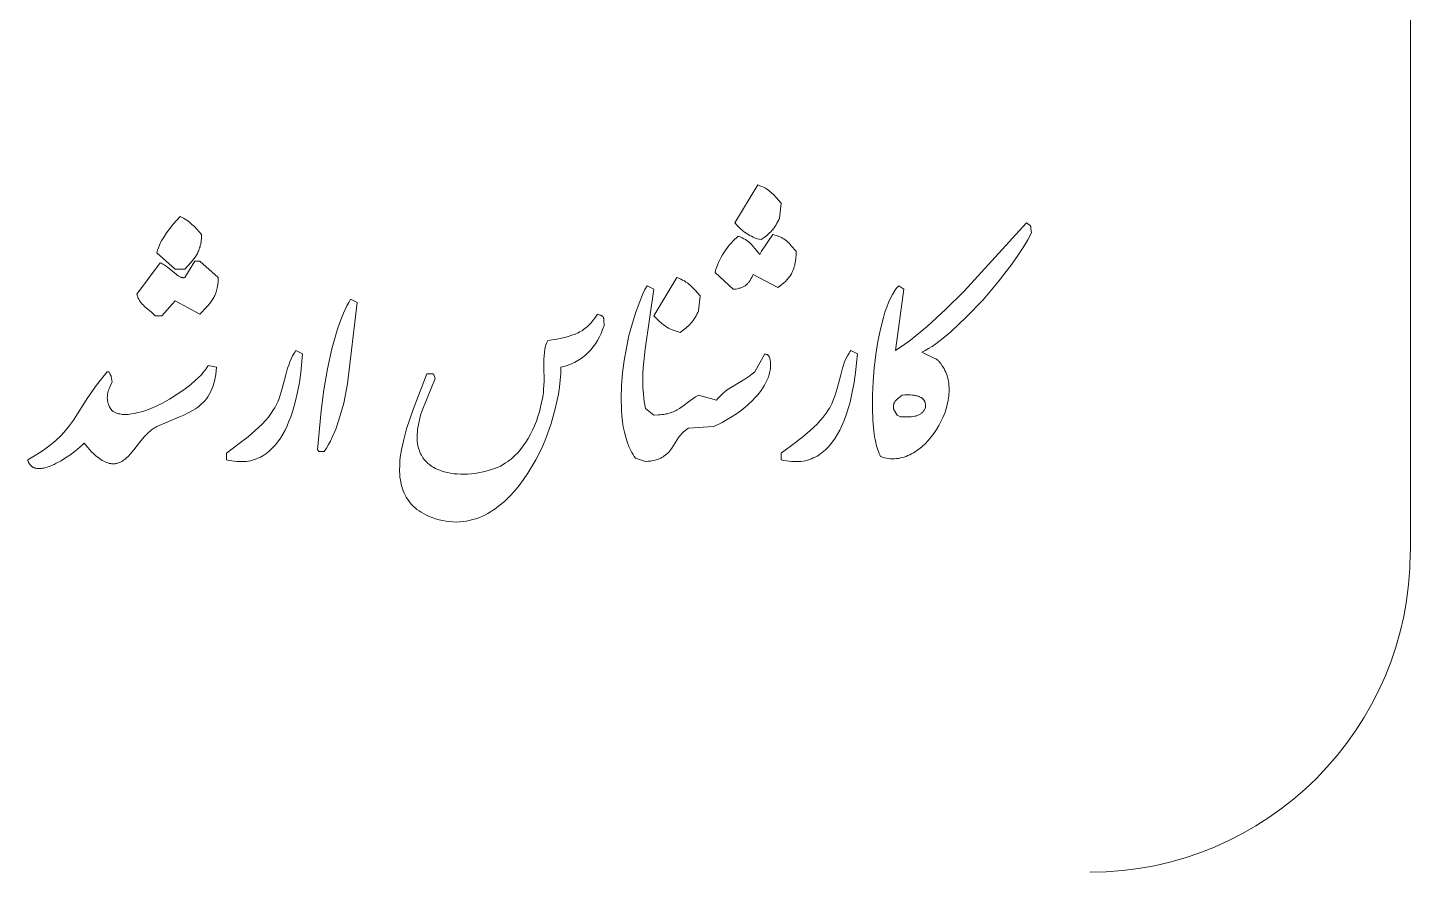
# Model space of a CAD drawing. Header units: metres. Extents: x 236 to 355, y 67 to 475.
# Drawn here: x 295.782 to 296.828, y 195.664 to 196.303 of the extents above; entities that cross this region are included whole.
import ezdxf

# ---------------------------------------------------------------- set-up
doc = ezdxf.new("R2010")
doc.units = ezdxf.units.M
doc.header["$LTSCALE"] = 0.007
doc.header["$MEASUREMENT"] = 0
doc.layers.add('decoration', color=251, linetype='Continuous', lineweight=18)
doc.layers.add('H', color=7, linetype='Continuous')

msp = doc.modelspace()

# ---------------------------------------------------------------- linework, layer by layer
at = {"layer": 'decoration', "lineweight": 5, "ltscale": 0.5}
msp.add_line((296.8285, 196.797), (296.8285, 195.9066), dxfattribs=at)
msp.add_arc((296.5859, 195.9066), 0.2425, 270, 0, dxfattribs=at)
at = {"layer": 'H', "lineweight": 5}
for points in [[(296.3347, 196.1844), (296.3363, 196.1838), (296.3378, 196.1832), (296.3391, 196.1826), (296.3404, 196.1819), (296.3416, 196.1811), (296.3427, 196.1803), (296.3438, 196.1795), (296.3448, 196.1786), (296.3467, 196.1768), (296.3485, 196.1748), (296.3523, 196.1706), (296.351, 196.1593), (296.3505, 196.158), (296.3499, 196.1567), (296.3492, 196.1554), (296.3486, 196.1542), (296.3478, 196.1531), (296.3471, 196.152), (296.3463, 196.1509), (296.3454, 196.1499), (296.3445, 196.1489), (296.3436, 196.148), (296.3426, 196.1471), (296.3416, 196.1462), (296.3395, 196.1446), (296.3373, 196.143), (296.3357, 196.1433), (296.3341, 196.1437), (296.3326, 196.1442), (296.3312, 196.1448), (296.3298, 196.1455), (296.3284, 196.1462), (296.3271, 196.147), (296.3258, 196.1478), (296.3246, 196.1487), (296.3234, 196.1496), (296.3211, 196.1516), (296.3191, 196.1536), (296.3172, 196.1556)], [(295.8975, 196.1606), (295.9002, 196.1591), (295.9014, 196.1584), (295.9025, 196.1577), (295.9036, 196.1569), (295.9046, 196.1561), (295.9065, 196.1545), (295.9083, 196.1528), (295.9101, 196.151), (295.9138, 196.1468), (295.9136, 196.1442), (295.9134, 196.1418), (295.9131, 196.1396), (295.9128, 196.1386), (295.9126, 196.1376), (295.9123, 196.1367), (295.912, 196.1358), (295.9117, 196.135), (295.9114, 196.1342), (295.911, 196.1334), (295.9106, 196.1326), (295.9098, 196.1312), (295.9089, 196.1298), (295.9079, 196.1285), (295.9058, 196.1259), (295.9012, 196.1205), (295.8937, 196.1205), (295.8799, 196.133), (295.8805, 196.1349), (295.8811, 196.1368), (295.8819, 196.1388), (295.8828, 196.1407), (295.8838, 196.1425), (295.8849, 196.1444), (295.8872, 196.148), (295.8897, 196.1515), (295.8923, 196.1548)], [(296.5379, 196.1556), (296.5401, 196.1542), (296.5403, 196.154), (296.5404, 196.1539), (296.5405, 196.1538), (296.5407, 196.1537), (296.5407, 196.1536), (296.5407, 196.1536), (296.5408, 196.1536), (296.5408, 196.1535), (296.5408, 196.1535), (296.5409, 196.1534), (296.5409, 196.1534), (296.5409, 196.1534), (296.5409, 196.1533), (296.541, 196.1533), (296.541, 196.1533), (296.541, 196.1533), (296.541, 196.1533), (296.541, 196.1533), (296.541, 196.1533), (296.541, 196.1533), (296.541, 196.1533), (296.541, 196.1533), (296.541, 196.1533), (296.541, 196.1533), (296.541, 196.1533), (296.541, 196.1533), (296.541, 196.1533), (296.541, 196.1533), (296.541, 196.1533), (296.541, 196.1533), (296.541, 196.1532), (296.541, 196.1532), (296.541, 196.1531), (296.5411, 196.1531), (296.5411, 196.153), (296.5411, 196.1528), (296.5412, 196.1527), (296.5412, 196.1525), (296.5413, 196.152), (296.5414, 196.1515), (296.5417, 196.148), (296.5389, 196.1428), (296.5355, 196.137), (296.5315, 196.1309), (296.527, 196.1244), (296.5166, 196.111), (296.5051, 196.0975), (296.4929, 196.0847), (296.4808, 196.0733), (296.4749, 196.0684), (296.4693, 196.0641), (296.4665, 196.0622), (296.4639, 196.0605), (296.4614, 196.0591), (296.4589, 196.0578), (296.4614, 196.0566), (296.4686, 196.0531), (296.4694, 196.0527), (296.4701, 196.0522), (296.4705, 196.052), (296.4708, 196.0517), (296.4711, 196.0514), (296.4715, 196.0511), (296.4718, 196.0508), (296.4721, 196.0504), (296.4725, 196.05), (296.4728, 196.0496), (296.4731, 196.0492), (296.4734, 196.0488), (296.474, 196.0478), (296.4748, 196.0466), (296.4756, 196.0453), (296.4763, 196.044), (296.4769, 196.0427), (296.4775, 196.0414), (296.4779, 196.04), (296.4783, 196.0385), (296.4787, 196.0371), (296.479, 196.0356), (296.4792, 196.0341), (296.4793, 196.0325), (296.4794, 196.031), (296.4795, 196.0294), (296.4794, 196.0278), (296.4793, 196.0262), (296.4792, 196.0246), (296.4787, 196.0214), (296.478, 196.0181), (296.4771, 196.0149), (296.4761, 196.0116), (296.4748, 196.0084), (296.4733, 196.0053), (296.4717, 196.0022), (296.4699, 195.9992), (296.468, 195.9963), (296.4659, 195.9936), (296.4637, 195.991), (296.4614, 195.9885), (296.459, 195.9863), (296.4564, 195.9842), (296.4551, 195.9833), (296.4538, 195.9824), (296.4525, 195.9816), (296.4511, 195.9808), (296.4497, 195.9801), (296.4483, 195.9795), (296.4469, 195.9789), (296.4455, 195.9784), (296.444, 195.978), (296.4426, 195.9777), (296.4411, 195.9774), (296.4396, 195.9772), (296.4382, 195.9771), (296.4367, 195.9771), (296.4352, 195.9771), (296.4337, 195.9773), (296.4321, 195.9775), (296.4306, 195.9779), (296.4291, 195.9783), (296.4276, 195.9788), (296.427, 195.98), (296.4265, 195.9812), (296.4259, 195.9825), (296.4254, 195.9839), (296.4245, 195.987), (296.4238, 195.9903), (296.4231, 195.994), (296.4225, 195.9979), (296.4218, 196.0064), (296.4214, 196.0156), (296.4215, 196.0254), (296.422, 196.0355), (296.4228, 196.0458), (296.424, 196.056), (296.4256, 196.0659), (296.4275, 196.0753), (296.4297, 196.084), (296.4309, 196.088), (296.4322, 196.0918), (296.4336, 196.0953), (296.435, 196.0986), (296.4365, 196.1014), (296.4373, 196.1028), (296.4381, 196.104), (296.4389, 196.1051), (296.4397, 196.1062), (296.4405, 196.1071), (296.441, 196.1075), (296.4414, 196.1079), (296.4452, 196.1054), (296.4389, 196.0591), (296.4415, 196.0607), (296.4443, 196.0626), (296.4502, 196.0668), (296.463, 196.0774), (296.4766, 196.09), (296.4905, 196.1038)], [(296.3461, 196.1468), (296.3478, 196.1464), (296.3494, 196.1459), (296.3508, 196.1454), (296.3521, 196.1448), (296.3527, 196.1445), (296.3533, 196.1442), (296.3544, 196.1435), (296.3555, 196.1427), (296.3565, 196.142), (296.3574, 196.1411), (296.3583, 196.1402), (296.36, 196.1384), (296.3637, 196.1343), (296.3637, 196.1315), (296.3635, 196.129), (296.3632, 196.1267), (296.3628, 196.1245), (296.3626, 196.1234), (296.3623, 196.1224), (296.362, 196.1215), (296.3617, 196.1205), (296.3613, 196.1196), (296.3609, 196.1188), (296.3605, 196.1179), (296.3601, 196.1171), (296.3596, 196.1163), (296.3591, 196.1155), (296.3586, 196.1148), (296.358, 196.1141), (296.3569, 196.1127), (296.3556, 196.1114), (296.3543, 196.1102), (296.3529, 196.109), (296.3499, 196.1067), (296.3311, 196.1167), (296.3306, 196.1155), (296.3301, 196.1143), (296.3295, 196.1132), (296.3289, 196.1121), (296.3286, 196.1117), (296.3283, 196.1112), (296.3279, 196.1107), (296.3276, 196.1103), (296.3272, 196.1099), (296.3268, 196.1095), (296.3264, 196.1091), (296.326, 196.1088), (296.3256, 196.1084), (296.3251, 196.1081), (296.3246, 196.1078), (296.3241, 196.1075), (296.3236, 196.1072), (296.3231, 196.107), (296.3225, 196.1068), (296.3219, 196.1065), (296.3213, 196.1063), (296.3206, 196.1062), (296.3192, 196.1058), (296.3177, 196.1056), (296.3161, 196.1054), (296.3023, 196.118), (296.3027, 196.1198), (296.3033, 196.1218), (296.3041, 196.1237), (296.3049, 196.1257), (296.3059, 196.1276), (296.3069, 196.1296), (296.308, 196.1315), (296.3092, 196.1334), (296.3117, 196.137), (296.3131, 196.1387), (296.3144, 196.1403), (296.3158, 196.1418), (296.3171, 196.1432), (296.3185, 196.1444), (296.3198, 196.1455), (296.3214, 196.145), (296.3228, 196.1444), (296.3241, 196.1437), (296.3253, 196.143), (296.3264, 196.1423), (296.3274, 196.1415), (296.3284, 196.1407), (296.3293, 196.1399), (296.3302, 196.139), (296.331, 196.1381), (296.3327, 196.1361), (296.3361, 196.1318), (296.3374, 196.1343)], [(295.9087, 196.1267), (295.9125, 196.1267), (295.9263, 196.1142), (295.9262, 196.1114), (295.926, 196.1089), (295.9258, 196.1077), (295.9256, 196.1066), (295.9254, 196.1055), (295.9251, 196.1044), (295.9248, 196.1035), (295.9245, 196.1025), (295.9242, 196.1016), (295.9238, 196.1007), (295.9234, 196.0999), (295.923, 196.0991), (295.9225, 196.0983), (295.9221, 196.0976), (295.9211, 196.0961), (295.92, 196.0947), (295.9177, 196.0921), (295.9125, 196.0866), (295.8937, 196.0967), (295.8837, 196.0854), (295.8787, 196.0854), (295.8777, 196.0864), (295.8767, 196.0874), (295.8757, 196.0883), (295.8747, 196.0892), (295.8707, 196.0924), (295.8698, 196.0933), (295.8689, 196.0942), (295.8685, 196.0947), (295.868, 196.0952), (295.8676, 196.0957), (295.8672, 196.0962), (295.8669, 196.0968), (295.8665, 196.0974), (295.8662, 196.098), (295.8659, 196.0987), (295.8656, 196.0994), (295.8653, 196.1001), (295.8651, 196.1009), (295.8649, 196.1017), (295.8824, 196.1255), (295.8832, 196.1251), (295.884, 196.1247), (295.8848, 196.1243), (295.8855, 196.1239), (295.8869, 196.123), (295.8882, 196.122), (295.8929, 196.1181), (295.8951, 196.1163), (295.8961, 196.1156), (295.8966, 196.1153), (295.8971, 196.115), (295.8976, 196.1147), (295.8981, 196.1145), (295.8984, 196.1144), (295.8986, 196.1144), (295.8989, 196.1143), (295.8991, 196.1142), (295.8994, 196.1142), (295.8996, 196.1141), (295.8999, 196.1141), (295.9002, 196.1141), (295.9004, 196.1141), (295.9007, 196.1141), (295.901, 196.1142), (295.9012, 196.1142)], [(296.2734, 196.1142), (296.275, 196.1137), (296.2765, 196.113), (296.2778, 196.1124), (296.2791, 196.1117), (296.2803, 196.1109), (296.2814, 196.1102), (296.2825, 196.1093), (296.2835, 196.1085), (296.2854, 196.1066), (296.2872, 196.1046), (296.291, 196.1004), (296.2897, 196.0891), (296.2892, 196.0878), (296.2886, 196.0865), (296.288, 196.0852), (296.2873, 196.084), (296.2865, 196.0829), (296.2858, 196.0818), (296.285, 196.0807), (296.2841, 196.0797), (296.2832, 196.0788), (296.2823, 196.0778), (296.2813, 196.0769), (296.2803, 196.076), (296.2782, 196.0744), (296.276, 196.0728), (296.2744, 196.0732), (296.2728, 196.0736), (296.2713, 196.0741), (296.2699, 196.0746), (296.2685, 196.0753), (296.2671, 196.076), (296.2658, 196.0768), (296.2645, 196.0776), (296.2633, 196.0785), (296.2621, 196.0794), (296.2598, 196.0814), (296.2578, 196.0834), (296.2559, 196.0854)], [(296.2509, 196.1079), (296.2559, 196.1054), (296.2495, 196.0601), (296.2482, 196.0485), (296.2478, 196.0427), (296.2477, 196.037), (296.2477, 196.0314), (296.2481, 196.0259), (296.2487, 196.0205), (296.2496, 196.0152), (296.2559, 196.0102), (296.2593, 196.0103), (296.2608, 196.0104), (296.2623, 196.0105), (296.2637, 196.0107), (296.265, 196.011), (296.2663, 196.0112), (296.2675, 196.0115), (296.2686, 196.0119), (296.2697, 196.0123), (296.2708, 196.0127), (296.2718, 196.0132), (296.2728, 196.0136), (296.2737, 196.0141), (296.2755, 196.0152), (296.2772, 196.0164), (296.2789, 196.0176), (296.2822, 196.0201), (296.2857, 196.0227), (296.2876, 196.024), (296.2897, 196.0252), (296.3035, 196.0215), (296.3043, 196.0224), (296.305, 196.0233), (296.3066, 196.025), (296.3082, 196.0265), (296.3099, 196.028), (296.3116, 196.0293), (296.3134, 196.0306), (296.3172, 196.0329), (296.3248, 196.0374), (296.3286, 196.0399), (296.3305, 196.0413), (296.3324, 196.0428), (296.3399, 196.0566), (296.341, 196.0561), (296.3417, 196.0559), (296.3421, 196.0557), (296.3422, 196.0557), (296.3422, 196.0557), (296.3422, 196.0557), (296.3422, 196.0557), (296.3422, 196.0557), (296.3422, 196.0557), (296.3422, 196.0557), (296.3422, 196.0557), (296.3422, 196.0557), (296.3422, 196.0557), (296.3422, 196.0557), (296.3422, 196.0557), (296.3422, 196.0557), (296.3422, 196.0557), (296.3422, 196.0557), (296.3422, 196.0557), (296.3422, 196.0557), (296.3422, 196.0557), (296.3422, 196.0557), (296.3422, 196.0557), (296.3422, 196.0557), (296.3422, 196.0557), (296.3422, 196.0557), (296.3422, 196.0557), (296.3422, 196.0557), (296.3422, 196.0557), (296.3422, 196.0557), (296.3422, 196.0557), (296.3422, 196.0557), (296.3422, 196.0557), (296.3422, 196.0557), (296.3422, 196.0557), (296.3422, 196.0557), (296.3422, 196.0557), (296.3422, 196.0557), (296.3422, 196.0557), (296.3422, 196.0557), (296.3422, 196.0557), (296.3422, 196.0557), (296.3422, 196.0557), (296.3422, 196.0557), (296.3422, 196.0557), (296.3422, 196.0557), (296.3422, 196.0557), (296.3422, 196.0557), (296.3422, 196.0557), (296.3422, 196.0557), (296.3422, 196.0557), (296.3422, 196.0557), (296.3422, 196.0557), (296.3422, 196.0557), (296.3422, 196.0557), (296.3422, 196.0557), (296.3422, 196.0557), (296.3422, 196.0557), (296.3422, 196.0557), (296.3422, 196.0557), (296.3422, 196.0557), (296.3422, 196.0557), (296.3422, 196.0557), (296.3422, 196.0557), (296.3422, 196.0557), (296.3422, 196.0557), (296.3422, 196.0557), (296.3422, 196.0557), (296.3423, 196.0557), (296.3423, 196.0557), (296.3423, 196.0557), (296.3423, 196.0557), (296.3423, 196.0557), (296.3423, 196.0557), (296.3423, 196.0557), (296.3423, 196.0557), (296.3423, 196.0557), (296.3423, 196.0557), (296.3423, 196.0557), (296.3423, 196.0557), (296.3423, 196.0557), (296.3423, 196.0557), (296.3423, 196.0557), (296.3423, 196.0557), (296.3423, 196.0557), (296.3423, 196.0557), (296.3423, 196.0557), (296.3423, 196.0557), (296.3423, 196.0557), (296.3423, 196.0557), (296.3423, 196.0557), (296.3423, 196.0557), (296.3423, 196.0557), (296.3423, 196.0557), (296.3423, 196.0557), (296.3423, 196.0557), (296.3423, 196.0557), (296.3423, 196.0557), (296.3423, 196.0557), (296.3423, 196.0557), (296.3423, 196.0557), (296.3423, 196.0557), (296.3423, 196.0557), (296.3423, 196.0557), (296.3423, 196.0557), (296.3423, 196.0557), (296.3423, 196.0557), (296.3423, 196.0557), (296.3423, 196.0557), (296.3423, 196.0557), (296.3423, 196.0557), (296.3423, 196.0557), (296.3423, 196.0557), (296.3423, 196.0557), (296.3423, 196.0557), (296.3423, 196.0557), (296.3423, 196.0557), (296.3423, 196.0557), (296.3436, 196.054), (296.3439, 196.0529), (296.3441, 196.0518), (296.3442, 196.0507), (296.3443, 196.0496), (296.3444, 196.0486), (296.3444, 196.0475), (296.3443, 196.0464), (296.3442, 196.0453), (296.3441, 196.0442), (296.3439, 196.0431), (296.3436, 196.0421), (296.3433, 196.041), (296.343, 196.0399), (296.3427, 196.0389), (296.3418, 196.0368), (296.3408, 196.0347), (296.3397, 196.0327), (296.3385, 196.0307), (296.3371, 196.0288), (296.3356, 196.0268), (296.3341, 196.0249), (296.3324, 196.0231), (296.3307, 196.0213), (296.3271, 196.0179), (296.3233, 196.0147), (296.3193, 196.0117), (296.3154, 196.0091), (296.3115, 196.0067), (296.3078, 196.0046), (296.3042, 196.0028), (296.301, 196.0014), (296.2822, 196.0002), (296.281, 195.9994), (296.2799, 195.9986), (296.2788, 195.9978), (296.2779, 195.9969), (296.277, 195.996), (296.2762, 195.995), (296.2754, 195.9941), (296.2746, 195.9931), (296.2695, 195.985), (296.2688, 195.9841), (296.2681, 195.9831), (296.2673, 195.9822), (296.2665, 195.9814), (296.2656, 195.9805), (296.2646, 195.9797), (296.2636, 195.979), (296.2631, 195.9786), (296.2625, 195.9783), (296.2619, 195.978), (296.2613, 195.9776), (296.26, 195.9771), (296.2586, 195.9766), (296.2571, 195.9761), (296.2554, 195.9757), (296.2536, 195.9754), (296.2517, 195.9752), (296.2496, 195.9751), (296.2421, 195.9776), (296.2412, 195.9789), (296.2403, 195.9803), (296.2394, 195.9818), (296.2386, 195.9833), (296.2378, 195.9848), (296.2371, 195.9865), (296.2358, 195.9899), (296.2347, 195.9935), (296.2337, 195.9973), (296.2329, 196.0013), (296.2323, 196.0054), (296.2318, 196.0097), (296.2315, 196.0141), (296.2313, 196.0232), (296.2316, 196.0325), (296.2324, 196.0421), (296.2336, 196.0516), (296.2353, 196.0611), (296.2372, 196.0703), (296.2395, 196.0791), (296.2421, 196.0874), (296.2449, 196.095), (296.2478, 196.1019), (296.2493, 196.1051)], [(296.0265, 196.0979), (296.0316, 196.0954), (296.0241, 196.0337), (296.0213, 196.0192), (296.0195, 196.0123), (296.0175, 196.0057), (296.0153, 195.9994), (296.0127, 195.9934), (296.0113, 195.9905), (296.0098, 195.9878), (296.0082, 195.9851), (296.0065, 195.9826), (296.0027, 195.9826), (296.0015, 195.9839), (296.0043, 196.0135), (296.0064, 196.0293), (296.0091, 196.0451), (296.0124, 196.0603), (296.0164, 196.0745), (296.0187, 196.0811), (296.0211, 196.0872), (296.0237, 196.0928), (296.0251, 196.0955)], [(296.2133, 196.0866), (296.2151, 196.0859), (296.2158, 196.0857), (296.2164, 196.0854), (296.2167, 196.0853), (296.2169, 196.0851), (296.217, 196.0851), (296.2171, 196.085), (296.2172, 196.085), (296.2172, 196.0849), (296.2172, 196.0849), (296.2172, 196.0849), (296.2172, 196.0849), (296.2172, 196.0849), (296.2173, 196.0849), (296.2173, 196.0849), (296.2173, 196.0848), (296.2173, 196.0848), (296.2174, 196.0848), (296.2174, 196.0847), (296.2174, 196.0847), (296.2174, 196.0847), (296.2174, 196.0847), (296.2174, 196.0847), (296.2174, 196.0847), (296.2174, 196.0847), (296.2174, 196.0847), (296.2174, 196.0847), (296.2174, 196.0847), (296.2174, 196.0847), (296.2174, 196.0847), (296.2174, 196.0847), (296.2175, 196.0847), (296.2175, 196.0847), (296.2175, 196.0847), (296.2175, 196.0847), (296.2175, 196.0847), (296.2175, 196.0847), (296.2175, 196.0847), (296.2175, 196.0847), (296.2175, 196.0847), (296.2175, 196.0847), (296.2175, 196.0847), (296.2175, 196.0847), (296.2175, 196.0847), (296.2175, 196.0847), (296.2175, 196.0847), (296.2175, 196.0847), (296.2175, 196.0847), (296.2175, 196.0846), (296.2176, 196.0845), (296.2176, 196.0845), (296.2176, 196.0845), (296.2176, 196.0845), (296.2176, 196.0845), (296.2176, 196.0845), (296.2176, 196.0845), (296.2176, 196.0845), (296.2176, 196.0845), (296.2176, 196.0845), (296.2176, 196.0845), (296.2176, 196.0845), (296.2176, 196.0845), (296.2176, 196.0845), (296.2176, 196.0845), (296.2176, 196.0845), (296.2176, 196.0845), (296.2176, 196.0845), (296.2176, 196.0845), (296.2176, 196.0845), (296.2176, 196.0845), (296.2177, 196.0845), (296.2177, 196.0845), (296.2177, 196.0845), (296.2177, 196.0845), (296.2177, 196.0845), (296.2177, 196.0845), (296.2177, 196.0844), (296.2177, 196.0843), (296.2178, 196.0843), (296.2178, 196.0843), (296.2178, 196.0843), (296.2178, 196.0843), (296.2178, 196.0843), (296.2178, 196.0843), (296.2178, 196.0843), (296.2178, 196.0843), (296.2178, 196.0843), (296.2178, 196.0843), (296.2178, 196.0843), (296.2178, 196.0842), (296.2178, 196.0842), (296.2178, 196.0842), (296.2178, 196.0842), (296.2178, 196.0842), (296.2178, 196.0842), (296.2178, 196.0842), (296.2179, 196.0841), (296.2179, 196.084), (296.2179, 196.0839), (296.218, 196.0838), (296.218, 196.0837), (296.218, 196.0835), (296.2181, 196.0833), (296.2181, 196.083), (296.2182, 196.0827), (296.2182, 196.082), (296.2183, 196.0779), (296.2172, 196.0749), (296.2161, 196.072), (296.2148, 196.0693), (296.2134, 196.0667), (296.2118, 196.0642), (296.2101, 196.0618), (296.2083, 196.0596), (296.2064, 196.0575), (296.2054, 196.0565), (296.2043, 196.0556), (296.2032, 196.0547), (296.2021, 196.0538), (296.2009, 196.053), (296.1998, 196.0522), (296.1985, 196.0514), (296.1972, 196.0507), (296.1959, 196.05), (296.1946, 196.0494), (296.1932, 196.0488), (296.1918, 196.0483), (296.1903, 196.0478), (296.1888, 196.0473), (296.1857, 196.0465), (296.1856, 196.0416), (296.1852, 196.0365), (296.1846, 196.0313), (296.1838, 196.0259), (296.1827, 196.0204), (296.1814, 196.0149), (296.1782, 196.0037), (296.1742, 195.9925), (296.1719, 195.987), (296.1694, 195.9816), (296.1667, 195.9763), (296.1638, 195.9712), (296.1607, 195.9662), (296.1575, 195.9614), (296.1541, 195.9568), (296.1505, 195.9525), (296.1468, 195.9485), (296.1429, 195.9448), (296.1388, 195.9414), (296.1368, 195.9398), (296.1347, 195.9384), (296.1325, 195.937), (296.1303, 195.9357), (296.1281, 195.9345), (296.1258, 195.9335), (296.1235, 195.9325), (296.1212, 195.9317), (296.1189, 195.931), (296.1165, 195.9304), (296.114, 195.9299), (296.1116, 195.9295), (296.1091, 195.9293), (296.1066, 195.9292), (296.104, 195.9293), (296.1015, 195.9295), (296.0989, 195.9298), (296.0962, 195.9303), (296.0936, 195.9309), (296.0909, 195.9317), (296.0882, 195.9326), (296.0855, 195.9337), (296.0835, 195.9346), (296.0817, 195.9356), (296.0799, 195.9366), (296.0783, 195.9377), (296.0767, 195.9388), (296.0753, 195.94), (296.0739, 195.9412), (296.0727, 195.9425), (296.0715, 195.9438), (296.0705, 195.9452), (296.0695, 195.9466), (296.0686, 195.9481), (296.0678, 195.9496), (296.067, 195.9511), (296.0664, 195.9527), (296.0658, 195.9543), (296.0653, 195.956), (296.0648, 195.9577), (296.0645, 195.9594), (296.0642, 195.9612), (296.0639, 195.9629), (296.0638, 195.9647), (296.0636, 195.9684), (296.0637, 195.9722), (296.0639, 195.976), (296.0644, 195.9799), (296.065, 195.9838), (296.0667, 195.9918), (296.0689, 195.9997), (296.0741, 196.0152), (296.0842, 196.0415), (296.0892, 196.0415), (296.0905, 196.0378), (296.0806, 196.0136), (296.0795, 196.0101), (296.0786, 196.0065), (296.0778, 196.003), (296.0772, 195.9994), (296.0771, 195.9976), (296.0769, 195.9958), (296.0769, 195.994), (296.0769, 195.9922), (296.077, 195.9904), (296.0772, 195.9886), (296.0775, 195.9869), (296.0779, 195.9851), (296.0783, 195.9839), (296.0786, 195.9828), (296.0791, 195.9817), (296.0795, 195.9807), (296.0801, 195.9797), (296.0806, 195.9787), (296.0813, 195.9778), (296.0819, 195.9769), (296.0826, 195.976), (296.0834, 195.9752), (296.0842, 195.9744), (296.085, 195.9736), (296.0859, 195.9729), (296.0868, 195.9722), (296.0877, 195.9716), (296.0886, 195.971), (296.0896, 195.9704), (296.0907, 195.9698), (296.0917, 195.9693), (296.0928, 195.9689), (296.095, 195.968), (296.0974, 195.9673), (296.0998, 195.9667), (296.1022, 195.9662), (296.1048, 195.9658), (296.1073, 195.9656), (296.1099, 195.9654), (296.1126, 195.9654), (296.1152, 195.9655), (296.1179, 195.9657), (296.1205, 195.966), (296.1231, 195.9664), (296.1257, 195.9669), (296.1282, 195.9674), (296.1307, 195.9681), (296.1331, 195.9689), (296.1355, 195.9697), (296.1377, 195.9706), (296.1399, 195.9716), (296.1419, 195.9727), (296.1438, 195.9739), (296.1456, 195.9751), (296.1482, 195.9771), (296.1506, 195.9793), (296.153, 195.9817), (296.1552, 195.9842), (296.1572, 195.9868), (296.1592, 195.9896), (296.161, 195.9925), (296.1627, 195.9956), (296.1643, 195.9988), (296.1657, 196.0021), (296.1671, 196.0055), (296.1683, 196.009), (296.1694, 196.0126), (296.1703, 196.0163), (296.1719, 196.024), (296.1724, 196.0269), (296.1726, 196.0298), (296.1729, 196.0356), (296.1728, 196.0471), (296.1728, 196.0525), (296.173, 196.0551), (296.1732, 196.0576), (296.1736, 196.06), (296.1738, 196.0612), (296.1741, 196.0623), (296.1744, 196.0634), (296.1748, 196.0645), (296.1752, 196.0656), (296.1757, 196.0666), (296.1825, 196.0677), (296.1886, 196.069), (296.1913, 196.0697), (296.1939, 196.0706), (296.1964, 196.0715), (296.1987, 196.0725), (296.1998, 196.0731), (296.2009, 196.0737), (296.2019, 196.0743), (296.2029, 196.075), (296.2039, 196.0757), (296.2049, 196.0765), (296.2058, 196.0773), (296.2067, 196.0781), (296.2076, 196.079), (296.2085, 196.0799), (296.2093, 196.0809), (296.2102, 196.0819), (296.2118, 196.0842)], [(295.9852, 196.0591), (295.9902, 196.0566), (295.9889, 196.0424), (295.9878, 196.0349), (295.9864, 196.0274), (295.9846, 196.0199), (295.9825, 196.0125), (295.9813, 196.0089), (295.9799, 196.0055), (295.9785, 196.0021), (295.9769, 195.9988), (295.9752, 195.9957), (295.9734, 195.9928), (295.9715, 195.99), (295.9694, 195.9874), (295.9683, 195.9861), (295.9672, 195.985), (295.966, 195.9838), (295.9648, 195.9828), (295.9636, 195.9818), (295.9623, 195.9808), (295.961, 195.9799), (295.9597, 195.9791), (295.9583, 195.9784), (295.9569, 195.9777), (295.9554, 195.9771), (295.9539, 195.9765), (295.9524, 195.976), (295.9508, 195.9756), (295.9492, 195.9753), (295.9475, 195.9751), (295.9458, 195.9749), (295.944, 195.9749), (295.9422, 195.9749), (295.9404, 195.975), (295.9385, 195.9752), (295.9366, 195.9755), (295.9346, 195.9759), (295.9326, 195.9763), (295.9326, 195.9814), (295.9433, 195.9894), (295.9489, 195.9938), (295.9544, 195.9985), (295.9596, 196.0034), (295.9621, 196.006), (295.9644, 196.0087), (295.9664, 196.0115), (295.9683, 196.0143), (295.9692, 196.0157), (295.97, 196.0172), (295.9707, 196.0187), (295.9714, 196.0202), (295.9724, 196.0227), (295.9733, 196.0253), (295.9748, 196.0304), (295.9775, 196.0406), (295.9789, 196.0456), (295.9797, 196.048), (295.9806, 196.0504), (295.9815, 196.0527), (295.9826, 196.0549), (295.9838, 196.057), (295.9845, 196.0581)], [(296.405, 196.0591), (296.4101, 196.0566), (296.4087, 196.0424), (296.4076, 196.0349), (296.4062, 196.0274), (296.4045, 196.0199), (296.4023, 196.0125), (296.4011, 196.0089), (296.3998, 196.0055), (296.3983, 196.0021), (296.3968, 195.9988), (296.3951, 195.9957), (296.3933, 195.9928), (296.3913, 195.99), (296.3893, 195.9874), (296.3882, 195.9861), (296.3871, 195.985), (296.3859, 195.9838), (296.3847, 195.9828), (296.3835, 195.9818), (296.3822, 195.9808), (296.3809, 195.9799), (296.3795, 195.9791), (296.3782, 195.9784), (296.3767, 195.9777), (296.3753, 195.9771), (296.3738, 195.9765), (296.3722, 195.976), (296.3706, 195.9756), (296.369, 195.9753), (296.3673, 195.9751), (296.3656, 195.9749), (296.3639, 195.9749), (296.3621, 195.9749), (296.3602, 195.975), (296.3583, 195.9752), (296.3564, 195.9755), (296.3544, 195.9759), (296.3524, 195.9763), (296.3524, 195.9814), (296.3631, 195.9894), (296.3688, 195.9938), (296.3743, 195.9985), (296.3795, 196.0034), (296.3819, 196.006), (296.3842, 196.0087), (296.3863, 196.0115), (296.3882, 196.0143), (296.3891, 196.0157), (296.3899, 196.0172), (296.3906, 196.0187), (296.3913, 196.0202), (296.3922, 196.0227), (296.3931, 196.0253), (296.3947, 196.0304), (296.3974, 196.0406), (296.3988, 196.0456), (296.3996, 196.048), (296.4004, 196.0504), (296.4014, 196.0527), (296.4025, 196.0549), (296.4037, 196.057), (296.4043, 196.0581)], [(295.9188, 196.0478), (295.925, 196.0465), (295.9248, 196.0436), (295.9245, 196.0409), (295.9241, 196.0383), (295.9236, 196.0359), (295.9229, 196.0336), (295.9222, 196.0314), (295.9214, 196.0294), (295.9206, 196.0275), (295.9196, 196.0257), (295.9185, 196.0241), (295.9174, 196.0225), (295.9162, 196.021), (295.9149, 196.0197), (295.9135, 196.0184), (295.9121, 196.0171), (295.9106, 196.016), (295.9091, 196.0149), (295.9075, 196.0139), (295.9041, 196.012), (295.9004, 196.0102), (295.8966, 196.0085), (295.8799, 196.0014), (295.8791, 196.001), (295.8782, 196.0005), (295.8774, 196), (295.8766, 195.9995), (295.8758, 195.9989), (295.8751, 195.9983), (295.8736, 195.9969), (295.8721, 195.9955), (295.8707, 195.9939), (295.8679, 195.9906), (295.8625, 195.9838), (295.8598, 195.9806), (295.8584, 195.9791), (295.857, 195.9778), (295.8563, 195.9771), (295.8556, 195.9765), (295.8548, 195.976), (295.8541, 195.9755), (295.8533, 195.975), (295.8525, 195.9746), (295.8517, 195.9742), (295.8509, 195.9739), (295.8501, 195.9737), (295.8497, 195.9736), (295.8492, 195.9735), (295.8488, 195.9734), (295.8484, 195.9733), (295.8479, 195.9733), (295.8475, 195.9733), (295.8471, 195.9732), (295.8466, 195.9732), (295.8462, 195.9733), (295.8457, 195.9733), (295.8452, 195.9734), (295.8448, 195.9734), (295.8443, 195.9735), (295.8438, 195.9736), (295.8428, 195.9739), (295.8418, 195.9742), (295.8408, 195.9747), (295.8397, 195.9752), (295.8386, 195.9758), (295.8375, 195.9765), (295.8364, 195.9773), (295.8352, 195.9782), (295.834, 195.9791), (295.8328, 195.9802), (295.8303, 195.9827), (295.8276, 195.9855), (295.8248, 195.9889), (295.8243, 195.9883), (295.8236, 195.9877), (295.8219, 195.9861), (295.8197, 195.9842), (295.8171, 195.9821), (295.8141, 195.9799), (295.8108, 195.9777), (295.8074, 195.9756), (295.8038, 195.9737), (295.8021, 195.9728), (295.8003, 195.972), (295.7985, 195.9713), (295.7968, 195.9707), (295.7951, 195.9702), (295.7943, 195.97), (295.7935, 195.9699), (295.7927, 195.9698), (295.7919, 195.9697), (295.7912, 195.9697), (295.7904, 195.9697), (295.7897, 195.9697), (295.789, 195.9698), (295.7883, 195.9699), (295.788, 195.97), (295.7877, 195.9701), (295.7874, 195.9702), (295.787, 195.9703), (295.7867, 195.9704), (295.7864, 195.9706), (295.7861, 195.9707), (295.7859, 195.9709), (295.7856, 195.9711), (295.7853, 195.9713), (295.7851, 195.9715), (295.7848, 195.9717), (295.7846, 195.9719), (295.7843, 195.9722), (295.7841, 195.9724), (295.7839, 195.9727), (295.7837, 195.973), (295.7835, 195.9733), (295.7833, 195.9736), (295.7831, 195.974), (295.7829, 195.9743), (295.7827, 195.9747), (295.7826, 195.9751), (295.7824, 195.9755), (295.7822, 195.9763), (295.7886, 195.98), (295.7942, 195.9836), (295.7992, 195.9873), (295.8035, 195.991), (295.8074, 195.9947), (295.8108, 195.9985), (295.8139, 196.0024), (295.8168, 196.0064), (295.8278, 196.0234), (295.8343, 196.0327), (295.838, 196.0376), (295.8423, 196.0428), (295.8436, 196.0428), (295.8446, 196.0411), (295.8448, 196.0408), (295.8449, 196.0405), (295.8451, 196.0402), (295.8452, 196.0398), (295.8453, 196.0395), (295.8454, 196.0391), (295.8456, 196.0381), (295.8461, 196.0352), (295.8452, 196.0334), (295.8443, 196.0314), (295.8439, 196.0304), (295.8435, 196.0293), (295.8432, 196.0282), (295.8429, 196.0271), (295.8427, 196.0259), (295.8425, 196.0248), (295.8425, 196.0242), (295.8424, 196.0236), (295.8424, 196.023), (295.8425, 196.0224), (295.8425, 196.0218), (295.8426, 196.0213), (295.8427, 196.0207), (295.8428, 196.0201), (295.8429, 196.0195), (295.8431, 196.0189), (295.8433, 196.0183), (295.8436, 196.0177), (295.8442, 196.0163), (295.8448, 196.0152), (295.8451, 196.0148), (295.8452, 196.0146), (295.8453, 196.0144), (295.8455, 196.0142), (295.8456, 196.014), (295.8457, 196.0139), (295.8459, 196.0137), (295.846, 196.0136), (295.8462, 196.0135), (295.8464, 196.0133), (295.8465, 196.0132), (295.8469, 196.0129), (295.8474, 196.0127), (295.8498, 196.0114), (295.8508, 196.0112), (295.8518, 196.011), (295.8528, 196.0108), (295.8539, 196.0107), (295.8549, 196.0106), (295.856, 196.0106), (295.8572, 196.0106), (295.8583, 196.0107), (295.8607, 196.011), (295.8631, 196.0114), (295.8656, 196.012), (295.8682, 196.0127), (295.8708, 196.0135), (295.8735, 196.0145), (295.8788, 196.0167), (295.8842, 196.0193), (295.8895, 196.0222), (295.8946, 196.0254), (295.8995, 196.0287), (295.904, 196.0321), (295.9081, 196.0355), (295.9118, 196.0388), (295.9134, 196.0405), (295.9148, 196.0421), (295.9161, 196.0436), (295.9172, 196.0451), (295.9176, 196.0458), (295.9181, 196.0465), (295.9184, 196.0471)], [(296.4439, 196.0252), (296.4405, 196.0225), (296.4401, 196.0222), (296.4398, 196.0219), (296.4394, 196.0215), (296.4391, 196.0211), (296.4387, 196.0207), (296.4384, 196.0202), (296.438, 196.0196), (296.4376, 196.019), (296.4374, 196.0174), (296.4373, 196.0167), (296.4373, 196.0164), (296.4373, 196.0161), (296.4373, 196.0158), (296.4373, 196.0156), (296.4374, 196.0153), (296.4374, 196.0151), (296.4374, 196.0149), (296.4375, 196.0147), (296.4376, 196.0145), (296.4376, 196.0143), (296.4377, 196.0141), (296.4378, 196.0139), (296.438, 196.0134), (296.4386, 196.0126), (296.4401, 196.0102), (296.4426, 196.0089), (296.4462, 196.0088), (296.4493, 196.0088), (296.4508, 196.0089), (296.4521, 196.0091), (296.4533, 196.0093), (296.4539, 196.0094), (296.4545, 196.0096), (296.4551, 196.0097), (296.4556, 196.0099), (296.4561, 196.0101), (296.4566, 196.0104), (296.4571, 196.0106), (296.4576, 196.0109), (296.458, 196.0112), (296.4584, 196.0116), (296.4589, 196.0119), (296.4593, 196.0123), (296.4597, 196.0127), (296.46, 196.0131), (296.4604, 196.0136), (296.4608, 196.0141), (296.4611, 196.0146), (296.4614, 196.0152), (296.4616, 196.016), (296.4616, 196.0167), (296.4616, 196.0174), (296.4616, 196.0178), (296.4616, 196.0181), (296.4616, 196.0185), (296.4615, 196.0188), (296.4614, 196.0191), (296.4614, 196.0194), (296.4613, 196.0197), (296.4612, 196.02), (296.4611, 196.0203), (296.461, 196.0205), (296.4608, 196.0208), (296.4607, 196.021), (296.4606, 196.0213), (296.4604, 196.0215), (296.4602, 196.0218), (296.46, 196.022), (296.4598, 196.0222), (296.4596, 196.0224), (296.4594, 196.0226), (296.4592, 196.0228), (296.459, 196.023), (296.4587, 196.0232), (296.4585, 196.0233), (296.4582, 196.0235), (296.4576, 196.0238), (296.457, 196.0241), (296.4564, 196.0244), (296.4557, 196.0246), (296.455, 196.0248), (296.4543, 196.0249), (296.4535, 196.0251), (296.4527, 196.0252), (296.4518, 196.0253), (296.45, 196.0254), (296.4481, 196.0254), (296.446, 196.0254)]]:
    msp.add_lwpolyline(points, close=True, dxfattribs=at)

doc.saveas('drawing.dxf')
